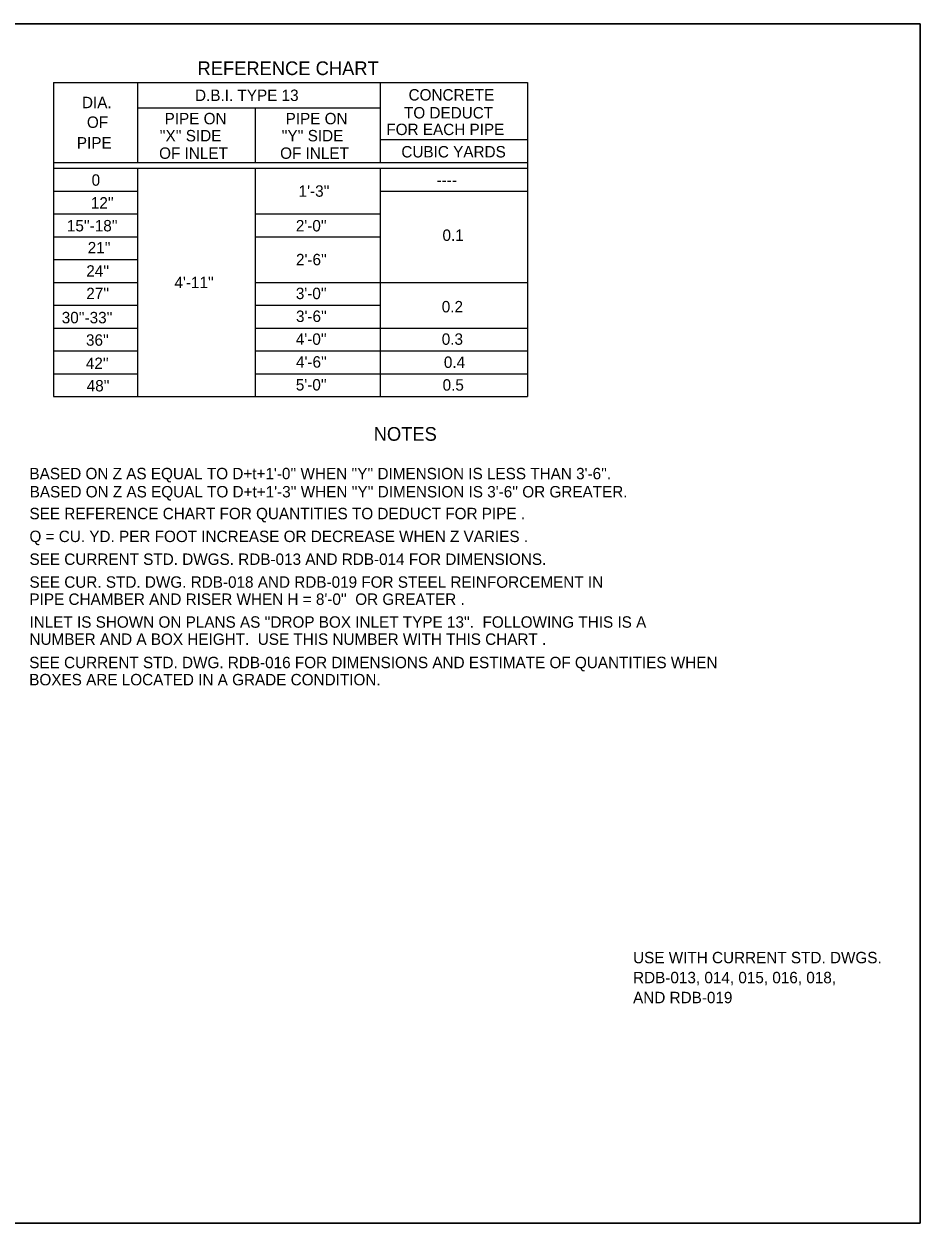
# Model space of a CAD drawing. Extents: x 1007 to 1035.5, y 1000.5 to 1021.5.
# Drawn here: x 1019.81 to 1035.5, y 1000.5 to 1021.5 of the extents above; entities that cross this region are included whole.
import ezdxf

# ---------------------------------------------------------------- set-up
doc = ezdxf.new("R2010")
doc.units = 0
for name, color, linetype in [('Level 1', 7, 'Continuous'), ('Level 10', 7, 'Continuous'), ('Level 11', 7, 'Continuous')]:
    doc.layers.add(name, color=color, linetype=linetype)

msp = doc.modelspace()

# ---------------------------------------------------------------- linework, layer by layer
at = {"layer": 'Level 10'}
for p, q in [((1007, 1021.5), (1035.5, 1021.5)), ((1035.5, 1021.5), (1035.5, 1000.5)), ((1020.328, 1020.474), (1020.328, 1014.974)), ((1020.328, 1020.474), (1028.628, 1020.474)), ((1021.798, 1020.474), (1021.798, 1019.074)), ((1026.048, 1020.474), (1026.048, 1019.074)), ((1028.628, 1020.474), (1028.628, 1014.974)), ((1021.798, 1020.031), (1026.048, 1020.031)), ((1023.86, 1020.031), (1023.86, 1019.074)), ((1028.628, 1019.473), (1026.048, 1019.473)), ((1020.328, 1019.074), (1028.628, 1019.074)), ((1020.328, 1018.974), (1028.628, 1018.974)), ((1021.798, 1018.974), (1021.798, 1014.974)), ((1023.86, 1018.974), (1023.86, 1014.974)), ((1026.048, 1018.974), (1026.048, 1014.974)), ((1020.328, 1018.574), (1021.798, 1018.574)), ((1026.048, 1018.574), (1028.628, 1018.574)), ((1020.328, 1018.174), (1021.798, 1018.174)), ((1023.86, 1018.174), (1026.048, 1018.174)), ((1020.328, 1017.774), (1021.798, 1017.774)), ((1023.86, 1017.774), (1026.048, 1017.774)), ((1020.328, 1017.374), (1021.798, 1017.374)), ((1020.328, 1016.974), (1021.798, 1016.974)), ((1023.86, 1016.974), (1026.048, 1016.974)), ((1026.048, 1016.974), (1028.628, 1016.974)), ((1020.328, 1016.574), (1021.798, 1016.574)), ((1023.86, 1016.574), (1026.048, 1016.574)), ((1020.328, 1016.174), (1021.798, 1016.174)), ((1023.86, 1016.174), (1026.048, 1016.174)), ((1026.048, 1016.174), (1028.628, 1016.174)), ((1020.328, 1015.774), (1021.798, 1015.774)), ((1023.86, 1015.774), (1026.048, 1015.774)), ((1026.048, 1015.774), (1028.628, 1015.774)), ((1020.328, 1015.374), (1021.798, 1015.374)), ((1023.86, 1015.374), (1026.048, 1015.374)), ((1026.048, 1015.374), (1028.628, 1015.374)), ((1020.328, 1014.974), (1028.628, 1014.974)), ((1035.5, 1000.5), (1007, 1000.5))]:
    msp.add_line(p, q, dxfattribs=at)
at = {"layer": 'Level 11'}
msp.add_lwpolyline([(1007, 1000.5), (1035.5, 1000.5), (1035.5, 1021.5), (1007, 1021.5)], close=True, dxfattribs=at)

# ---------------------------------------------------------------- texts
at = {"layer": 'Level 1'}
for s, height, p in [('REFERENCE CHART', 0.24, (1022.849, 1020.605)), ('DIA.', 0.2, (1020.826, 1020.025)), ('D.B.I. TYPE 13', 0.2, (1022.806, 1020.151)), ('CONCRETE', 0.2, (1026.545, 1020.159)), ('TO DEDUCT', 0.2, (1026.465, 1019.845)), ('OF', 0.2, (1020.913, 1019.68)), ('PIPE ON', 0.2, (1022.273, 1019.743)), ('PIPE ON', 0.2, (1024.392, 1019.743)), ("''X'' SIDE", 0.2, (1022.187, 1019.444)), ("''Y'' SIDE", 0.2, (1024.322, 1019.444)), ('FOR EACH PIPE', 0.2, (1026.156, 1019.554)), ('PIPE', 0.2, (1020.737, 1019.319)), ('OF INLET', 0.2, (1022.177, 1019.138)), ('OF INLET', 0.2, (1024.296, 1019.138)), ('CUBIC YARDS', 0.2, (1026.419, 1019.162)), ('0', 0.2, (1020.995, 1018.667)), ('----', 0.2, (1027.035, 1018.667)), ("1'-3''", 0.2, (1024.62, 1018.474)), ("12''", 0.2, (1020.982, 1018.267)), ("15''-18''", 0.2, (1020.562, 1017.867)), ("2'-0''", 0.2, (1024.571, 1017.867)), ('0.1', 0.2, (1027.139, 1017.701)), ("21''", 0.2, (1020.927, 1017.482)), ("2'-6''", 0.2, (1024.574, 1017.274)), ("24''", 0.2, (1020.902, 1017.074)), ("4'-11''", 0.2, (1022.446, 1016.874)), ("27''", 0.2, (1020.902, 1016.681)), ("3'-0''", 0.2, (1024.571, 1016.681)), ('0.2', 0.2, (1027.126, 1016.449)), ("30''-33''", 0.2, (1020.472, 1016.258)), ("3'-6''", 0.2, (1024.574, 1016.281)), ("36''", 0.2, (1020.897, 1015.865)), ("4'-0''", 0.2, (1024.571, 1015.881)), ('0.3', 0.2, (1027.126, 1015.881)), ("42''", 0.2, (1020.894, 1015.457)), ("4'-6''", 0.2, (1024.574, 1015.481)), ('0.4', 0.2, (1027.163, 1015.476)), ("48''", 0.2, (1020.909, 1015.064)), ("5'-0''", 0.2, (1024.571, 1015.081)), ('0.5', 0.2, (1027.141, 1015.078)), ('NOTES', 0.24, (1025.934, 1014.2)), ("BASED ON Z AS EQUAL TO D+t+1'-0'' WHEN ''Y'' DIMENSION IS LESS THAN 3'-6''.", 0.2, (1019.907, 1013.526)), ("BASED ON Z AS EQUAL TO D+t+1'-3'' WHEN ''Y'' DIMENSION IS 3'-6'' OR GREATER.", 0.2, (1019.911, 1013.208)), ('SEE REFERENCE CHART FOR QUANTITIES TO DEDUCT FOR PIPE .', 0.2, (1019.907, 1012.826)), ('Q = CU. YD. PER FOOT INCREASE OR DECREASE WHEN Z VARIES .', 0.2, (1019.907, 1012.426)), ('SEE CURRENT STD. DWGS. RDB-013 AND RDB-014 FOR DIMENSIONS.', 0.2, (1019.907, 1012.026)), ('SEE CUR. STD. DWG. RDB-018 AND RDB-019 FOR STEEL REINFORCEMENT IN', 0.2, (1019.907, 1011.626)), ("PIPE CHAMBER AND RISER WHEN H = 8'-0''  OR GREATER .", 0.2, (1019.907, 1011.326)), ("INLET IS SHOWN ON PLANS AS ''DROP BOX INLET TYPE 13''.  FOLLOWING THIS IS A ", 0.2, (1019.907, 1010.926)), ('NUMBER AND A BOX HEIGHT.  USE THIS NUMBER WITH THIS CHART .', 0.2, (1019.907, 1010.626)), ('SEE CURRENT STD. DWG. RDB-016 FOR DIMENSIONS AND ESTIMATE OF QUANTITIES WHEN', 0.2, (1019.903, 1010.217)), ('BOXES ARE LOCATED IN A GRADE CONDITION.', 0.2, (1019.903, 1009.917)), ('USE WITH CURRENT STD. DWGS.', 0.2, (1030.476, 1005.049)), ('RDB-013, 014, 015, 016, 018,', 0.2, (1030.476, 1004.699)), ('AND RDB-019', 0.2, (1030.476, 1004.349))]:
    msp.add_text(s, height=height, dxfattribs=at).set_placement(p)

doc.saveas('drawing.dxf')
